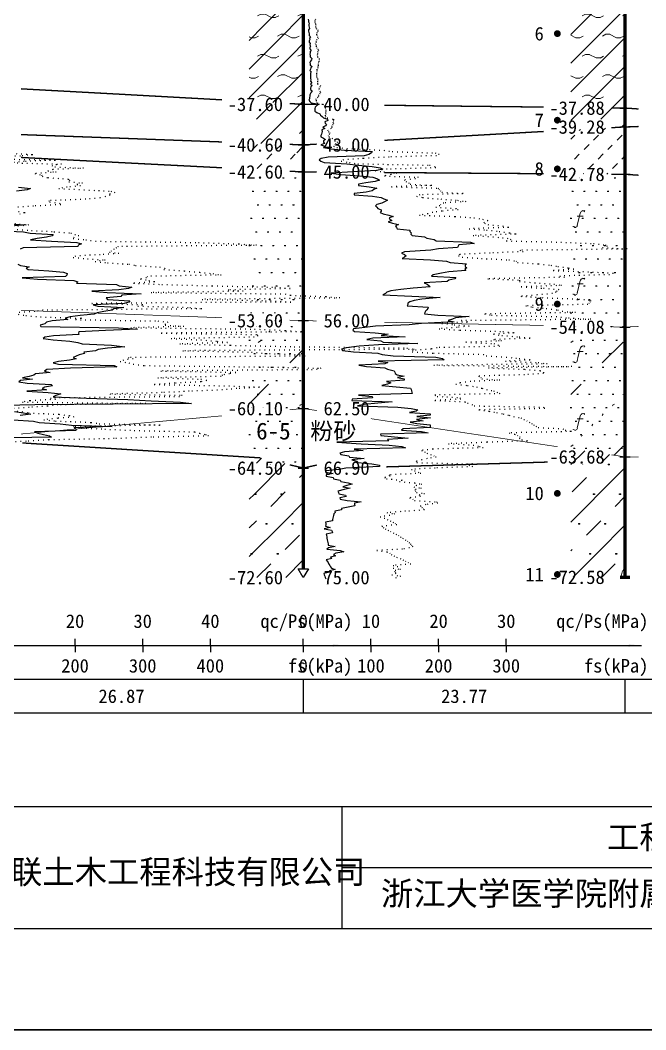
# Model space of a CAD drawing. Extents: x -37 to 3540, y -1485 to 297.
# Drawn here: x 1757.1 to 1849.5, y -891 to -741.7 of the extents above; entities that cross this region are included whole.
import ezdxf
from ezdxf.enums import TextEntityAlignment as Align

# ---------------------------------------------------------------- set-up
doc = ezdxf.new("R2010")
doc.units = 0
doc.linetypes.add('DOT', pattern=[6.35, 0, -6.35])
doc.layers.get('0').update_dxf_attribs({"linetype": 'CONTINUOUS'})
for name, color, linetype in [('CURVE', 200, 'CONTINUOUS'), ('FRAME', 7, 'CONTINUOUS'), ('HOLE', 41, 'CONTINUOUS'), ('RULER', 7, 'CONTINUOUS'), ('SAMPLE', 1, 'CONTINUOUS'), ('STRATUM', 241, 'CONTINUOUS')]:
    doc.layers.add(name, color=color, linetype=linetype)
doc.layers.add('HATCH', color=7, linetype='CONTINUOUS', lineweight=13)
doc.styles.add('ST', font='')
doc.styles.get('ST').set_extended_font_data('SimSun')
pattern_1 = [(45, (1559.7002, -891), (-2.12132, 2.12132), [10, 0]), (26.565, (1560.7743, -891.2536), (5.999823, 5.999812), [0.567, -12.849]), (0, (1560.2073, -891.2536), (0, 6), [0.567, -5.433]), (26.565, (1558.119, -891), (5.999823, 5.999812), [0.567, -12.849]), (0, (1558.626, -890.7464), (0, 6), [0.567, -5.433]), (153.435, (1560.2073, -891.2536), (-5.999818, -5e-06), [1.134, -12.2826]), (26.565, (1563.7743, -888.2536), (5.999823, 5.999812), [0.567, -12.849]), (0, (1563.2073, -888.2536), (0, 6), [0.567, -5.433]), (26.565, (1561.119, -888), (5.999823, 5.999812), [0.567, -12.849]), (0, (1561.626, -887.7464), (0, 6), [0.567, -5.433]), (153.435, (1563.2073, -888.2536), (-5.999818, -5e-06), [1.134, -12.2826])]
pattern_2 = [(45, (1559.7, -891), (-4.24264, 4.24264), [10, 0]), (45, (1560.761, -894.182), (-2.12132, 6.36396), [3, -3])]
pattern_3 = [(45, (1559.7, -891), (-6e-07, 6.99998), [0.9473, -8.9522]), (45, (1561.1, -889.6), (-6e-07, 6.99998), [0.9869, -8.9126]), (45, (1562.5, -888.2), (-6e-07, 6.99998), [1.06018, -8.83931]), (45, (1563.9, -886.8), (-6e-07, 6.99998), [0.94918, -8.95032]), (45, (1565.3, -885.4), (-6e-07, 6.99998), [1.0365, -8.863]), (45, (1563.2, -891), (-6e-07, 6.99998), [1.01335, -8.88615]), (45, (1564.6, -889.6), (-6e-07, 6.99998), [1.07896, -12.12037]), (45, (1566, -888.2), (-6e-07, 6.99998), [0.99882, -8.90067]), (45, (1560.4, -886.8), (-4e-07, 6.99998), [1.05533, -8.84416]), (45, (1561.8, -885.4), (-4e-07, 6.99998), [1.0365, -8.863])]
pattern_4 = [(82.875, (1558.8656, -892.206), (0.0003693, 10.0001764), [0.0893, -80.5337]), (143.13, (1558.9666, -892.2818), (-29.999964, 20.000054), [0.12627, -49.87373]), (172.875, (1559.1438, -892.304), (-70.0002457, 9.9996603), [0.17857, -80.44443]), (206.565, (1559.3223, -892.2147), (-9.999705, -9.99969), [0.19954, -22.16046]), (243.435, (1559.4115, -892.0363), (9e-06, -9.999696), [0.19954, -22.16146]), (255.964, (1559.5008, -891.679), (-0.0002, -9.999501), [0.36813, -40.86287]), (255.964, (1559.8108, -890.439), (-0.0002, -9.999501), [1.27838, -39.95262]), (255.964, (1559.8793, -890.165), (-0.0002, -9.999501), [0.28235, -40.94865]), (216.87, (1560.0695, -889.9108), (-9.999982, -10.000018), [0.12627, -49.87373]), (243.435, (1559.9685, -889.9865), (9e-06, -9.999696), [0.19954, -22.16146]), (206.565, (1560.248, -889.8215), (-9.999705, -9.99969), [0.19954, -22.16046]), (172.875, (1560.4252, -889.8437), (-70.0002457, 9.9996603), [0.17857, -80.44443]), (143.13, (1560.5262, -889.9194), (-29.999964, 20.000054), [0.12627, -49.87373]), (82.875, (1560.5152, -890.008), (0.0003693, 10.0001764), [0.0893, -80.5337]), (0, (1559.37, -890.66), (0, 10), [0.89286, -9.10714]), (0, (1559.7252, -891), (1, 2), [0, -1.75]), (0, (1559.7002, -890.975), (1, 2), [0, -1.75]), (0, (1559.7002, -891), (1, 2), [0, -1.75]), (0, (1559.6752, -891), (1, 2), [0, -1.75]), (0, (1559.7002, -891.025), (1, 2), [0, -1.75])]
pattern_5 = [(45, (1559.7, -891), (-2e-06, 15.39996), [4.3383, -17.4406]), (45, (1565.889, -884.777), (-2e-06, 15.39996), [4.3861, -17.3928]), (45, (1570.849, -879.819), (-2e-06, 15.39996), [3.98994, -17.78894]), (26.565, (1559.7, -883.3), (15.4, 15.4), [0.2123, -34.22315]), (36.8699, (1561.2402, -881.76), (15.4, 15.4), [0.43504, -76.56496]), (315, (1567.4, -875.653), (15.39996, 3e-06), [0.0727, -21.7062]), (26.565, (1567.4, -891), (15.4, 15.4), [0.31845, -34.117]), (26.565, (1568.94, -889.46), (15.4, 15.4), [0.2316, -34.2038]), (90, (1569.71, -888.69), (-15.4, -1e-06), [0.0633, -15.3367]), (26.565, (1570.48, -887.92), (15.4, 15.4), [0.2002, -68.6707]), (36.8699, (1572.0202, -886.38), (15.4, 15.4), [0.2435, -76.7565]), (45, (1573.56, -884.84), (-5e-07, 15.39996), [0.24005, -21.53884]), (315, (1574.911, -883.195), (15.39996, 3e-06), [0.0727, -21.7062]), (36.8699, (1562.7802, -880.22), (15.4, 15.4), [0.2249, -76.7751]), (53.1301, (1564.3202, -878.68), (30.8, 46.2), [0.29564, -76.70436]), (53.1301, (1565.8602, -877.14), (30.8, 46.2), [0.27774, -76.72226])]
pattern_6 = [(82.875, (1557.864, -893.6533), (0.000812, 22.000388), [0.1964, -177.1742]), (143.13, (1558.0863, -893.82), (-65.99992, 44.00012), [0.2778, -109.7222]), (172.875, (1558.476, -893.8687), (-154.00054, 21.999253), [0.3929, -176.9777]), (206.565, (1558.869, -893.672), (-21.99935, -21.9993), [0.439, -48.753]), (243.435, (1559.065, -893.28), (2e-05, -21.99933), [0.439, -48.7552]), (255.964, (1559.2615, -892.494), (-0.00044, -21.9989), [0.8099, -89.8983]), (255.964, (1559.9436, -889.7656), (-0.00044, -21.9989), [2.8124, -87.8958]), (255.964, (1560.094, -889.163), (-0.00044, -21.9989), [0.6212, -90.087]), (216.87, (1560.5128, -888.6037), (-21.99996, -22.00004), [0.2778, -109.7222]), (243.435, (1560.291, -888.77), (2e-05, -21.99933), [0.439, -48.7552]), (206.565, (1560.905, -888.407), (-21.99935, -21.9993), [0.439, -48.753]), (172.875, (1561.2952, -888.456), (-154.00054, 21.999253), [0.3929, -176.9777]), (143.13, (1561.5175, -888.6228), (-65.99992, 44.00012), [0.2778, -109.7222]), (82.875, (1561.493, -888.8177), (0.000812, 22.000388), [0.1964, -177.1742]), (0, (1558.975, -890.252), (0, 22), [1.9643, -20.0357]), (0, (1559.755, -891), (2.2, 4.4), [0, -3.85]), (0, (1559.7, -890.945), (2.2, 4.4), [0, -3.85]), (0, (1559.7, -891), (2.2, 4.4), [0, -3.85]), (0, (1559.645, -891), (2.2, 4.4), [0, -3.85]), (0, (1559.7, -891.055), (2.2, 4.4), [0, -3.85])]

# ---------------------------------------------------------------- blocks, each defined once
blk = doc.blocks.new('图签_A3长')
for p, q in [((0, 18), (-380, 18)), ((-320, 0), (-320, 18)), ((-320, 9), (0, 9)), ((-380, 0), (0, 0))]:
    blk.add_line(p, q)
at = {"style": 'ST'}
blk.add_text('工程名称', height=3.5, dxfattribs=at).set_placement((-271.3, 13.5), align=Align.MIDDLE_CENTER)
for tag, p in [('01＿单位名称', (-349.98, 8.36)), ('02＿工程名称', (-271.3, 5.16)), ('04＿工程编号', (-176.51, 4.65)), ('05＿日期', (-35.59, 4.65)), ('06＿图号', (-11.16, 4.91))]:
    blk.add_attdef(tag, text='', height=3.5, dxfattribs=at).set_placement(p, align=Align.MIDDLE_CENTER)
at = {"style": 'ST', "width": 0.85}
blk.add_attdef('03＿图件名称', text='', height=3, dxfattribs=at).set_placement((-205.49, 5.05), align=Align.MIDDLE_CENTER)
blk = doc.blocks.new('Arrow')
for points in [[(-3.984779, 0.348623), (0, 0), (-3.189535, 0)], [(-3.189535, 0), (0, 0), (-3.984779, -0.348623)]]:
    blk.add_solid(points)
blk = doc.blocks.new('SampleSoilUndisturbed')
at = {"const_width": 0.5}
blk.add_lwpolyline([(-0.25, 0, 1), (0.25, 0, 1)], format="xyb", close=True, dxfattribs=at)

msp = doc.modelspace()

# ---------------------------------------------------------------- hatches: boundary and pattern name
at = {"layer": 'HATCH'}
h = msp.add_hatch(dxfattribs=at)
h.set_pattern_fill('YNNT', color=251, style=0)
h.set_pattern_definition(pattern_1)
h.paths.add_polyline_path([(1798.91, -732.5), (1790.91, -733.49), (1790.91, -753.66), (1798.91, -754.1)])
h.paths.add_polyline_path([(1786.84, -755.59), (1796.4, -755.59), (1796.4, -752.66), (1786.84, -752.66)], flags=9)
h.paths.add_polyline_path([(1786.84, -733.99), (1796.4, -733.99), (1796.4, -731.06), (1786.84, -731.06)], flags=9)
h = msp.add_hatch(dxfattribs=at)
h.set_pattern_fill('YNNT', color=251, style=0)
h.set_pattern_definition(pattern_1)
h.paths.add_polyline_path([(1846.46, -735.25), (1838.46, -734.79), (1838.46, -754.56), (1846.46, -754.65)])
h.paths.add_polyline_path([(1834.39, -756.14), (1843.95, -756.14), (1843.95, -753.21), (1834.39, -753.21)], flags=9)
h.paths.add_polyline_path([(1834.39, -736.74), (1843.95, -736.74), (1843.95, -733.81), (1834.39, -733.81)], flags=9)
h = msp.add_hatch(dxfattribs=at)
h.set_pattern_fill('FZNT', color=32, style=0)
h.set_pattern_definition(pattern_2)
h.paths.add_polyline_path([(1798.91, -754.1), (1790.91, -753.66), (1790.91, -759.81), (1798.91, -760.1)])
h.paths.add_polyline_path([(1786.84, -761.59), (1796.4, -761.59), (1796.4, -758.66), (1786.84, -758.66)], flags=9)
h.paths.add_polyline_path([(1786.84, -755.59), (1796.4, -755.59), (1796.4, -752.66), (1786.84, -752.66)], flags=9)
h = msp.add_hatch(dxfattribs=at)
h.set_pattern_fill('FZNT', color=32, style=0)
h.set_pattern_definition(pattern_2)
h.paths.add_polyline_path([(1846.46, -754.65), (1838.46, -754.56), (1838.46, -757.9), (1846.46, -757.45)])
h.paths.add_polyline_path([(1834.39, -758.94), (1843.95, -758.94), (1843.95, -756.01), (1834.39, -756.01)], flags=9)
h.paths.add_polyline_path([(1834.39, -756.14), (1843.95, -756.14), (1843.95, -753.21), (1834.39, -753.21)], flags=9)
h = msp.add_hatch(dxfattribs=at)
h.set_pattern_fill('NZFT', color=52, style=0)
h.set_pattern_definition(pattern_3)
h.paths.add_polyline_path([(1846.46, -757.45), (1838.46, -757.9), (1838.46, -764.39), (1846.46, -764.45)])
h.paths.add_polyline_path([(1834.39, -765.94), (1843.95, -765.94), (1843.95, -763.01), (1834.39, -763.01)], flags=9)
h.paths.add_polyline_path([(1834.39, -758.94), (1843.95, -758.94), (1843.95, -756.01), (1834.39, -756.01)], flags=9)
h = msp.add_hatch(dxfattribs=at)
h.set_pattern_fill('NZFT', color=52, style=0)
h.set_pattern_definition(pattern_3)
h.paths.add_polyline_path([(1798.91, -760.1), (1790.91, -759.81), (1790.91, -763.69), (1798.91, -764.1)])
h.paths.add_polyline_path([(1786.84, -765.59), (1796.4, -765.59), (1796.4, -762.66), (1786.84, -762.66)], flags=9)
h.paths.add_polyline_path([(1786.84, -761.59), (1796.4, -761.59), (1796.4, -758.66), (1786.84, -758.66)], flags=9)
h = msp.add_hatch(dxfattribs=at)
h.set_pattern_fill('FS', color=142, style=0)
h.set_pattern_definition(pattern_4)
h.paths.add_polyline_path([(1798.91, -764.1), (1790.91, -763.69), (1790.91, -785.81), (1798.91, -786.1)])
h.paths.add_polyline_path([(1786.84, -787.59), (1796.4, -787.59), (1796.4, -784.66), (1786.84, -784.66)], flags=9)
h.paths.add_polyline_path([(1786.84, -765.59), (1796.4, -765.59), (1796.4, -762.66), (1786.84, -762.66)], flags=9)
h = msp.add_hatch(dxfattribs=at)
h.set_pattern_fill('FS', color=142, style=0)
h.set_pattern_definition(pattern_4)
h.paths.add_polyline_path([(1846.46, -764.45), (1838.46, -764.39), (1838.46, -786.89), (1846.46, -787.05)])
h.paths.add_polyline_path([(1834.39, -788.54), (1843.95, -788.54), (1843.95, -785.61), (1834.39, -785.61)], flags=9)
h.paths.add_polyline_path([(1834.39, -765.94), (1843.95, -765.94), (1843.95, -763.01), (1834.39, -763.01)], flags=9)
h = msp.add_hatch(dxfattribs=at)
h.set_pattern_fill('FS', color=142, style=0)
h.set_pattern_definition(pattern_4)
h.paths.add_polyline_path([(1798.91, -786.1), (1790.91, -785.81), (1790.91, -799.82), (1798.91, -799.1)])
h.paths.add_polyline_path([(1786.84, -800.59), (1796.4, -800.59), (1796.4, -797.66), (1786.84, -797.66)], flags=9)
h.paths.add_polyline_path([(1786.84, -787.59), (1796.4, -787.59), (1796.4, -784.66), (1786.84, -784.66)], flags=9)
h = msp.add_hatch(dxfattribs=at)
h.set_pattern_fill('SZFT', color=142, scale=2.2, style=0)
h.set_pattern_definition(pattern_5)
h.paths.add_polyline_path([(1798.91, -786.1), (1790.91, -785.81), (1790.91, -799.82), (1798.91, -799.1)])
h.paths.add_polyline_path([(1786.84, -800.59), (1796.4, -800.59), (1796.4, -797.66), (1786.84, -797.66)], flags=9)
h.paths.add_polyline_path([(1786.84, -787.59), (1796.4, -787.59), (1796.4, -784.66), (1786.84, -784.66)], flags=9)
h = msp.add_hatch(dxfattribs=at)
h.set_pattern_fill('FS', color=142, style=0)
h.set_pattern_definition(pattern_4)
h.paths.add_polyline_path([(1846.46, -787.05), (1838.46, -786.89), (1838.46, -805.05), (1846.46, -806.25)])
h.paths.add_polyline_path([(1834.39, -807.74), (1843.95, -807.74), (1843.95, -804.81), (1834.39, -804.81)], flags=9)
h.paths.add_polyline_path([(1834.39, -788.54), (1843.95, -788.54), (1843.95, -785.61), (1834.39, -785.61)], flags=9)
h = msp.add_hatch(dxfattribs=at)
h.set_pattern_fill('SZFT', color=142, scale=2.2, style=0)
h.set_pattern_definition(pattern_5)
h.paths.add_polyline_path([(1846.46, -787.05), (1838.46, -786.89), (1838.46, -805.05), (1846.46, -806.25)])
h.paths.add_polyline_path([(1834.39, -807.74), (1843.95, -807.74), (1843.95, -804.81), (1834.39, -804.81)], flags=9)
h.paths.add_polyline_path([(1834.39, -788.54), (1843.95, -788.54), (1843.95, -785.61), (1834.39, -785.61)], flags=9)
h = msp.add_hatch(dxfattribs=at)
h.set_pattern_fill('FS', color=142, style=0)
h.set_pattern_definition(pattern_4)
h.paths.add_polyline_path([(1798.91, -799.1), (1790.91, -799.82), (1790.91, -806), (1798.91, -807.9)])
h.paths.add_polyline_path([(1786.84, -809.39), (1796.4, -809.39), (1796.4, -806.46), (1786.84, -806.46)], flags=9)
h.paths.add_polyline_path([(1786.84, -800.59), (1796.4, -800.59), (1796.4, -797.66), (1786.84, -797.66)], flags=9)
h = msp.add_hatch(dxfattribs=at)
h.set_pattern_fill('FZNT', color=32, style=0)
h.set_pattern_definition(pattern_2)
h.paths.add_polyline_path([(1846.46, -806.25), (1838.46, -805.05), (1838.46, -824.05), (1846.46, -824.05)])
h.paths.add_polyline_path([(1834.39, -825.54), (1843.95, -825.54), (1843.95, -822.61), (1834.39, -822.61)], flags=9)
h.paths.add_polyline_path([(1834.39, -807.74), (1843.95, -807.74), (1843.95, -804.81), (1834.39, -804.81)], flags=9)
h = msp.add_hatch(dxfattribs=at)
h.set_pattern_fill('FS', color=32, scale=2.2, style=0)
h.set_pattern_definition(pattern_6)
h.paths.add_polyline_path([(1846.46, -806.25), (1838.46, -805.05), (1838.46, -824.05), (1846.46, -824.05)])
h.paths.add_polyline_path([(1834.39, -825.54), (1843.95, -825.54), (1843.95, -822.61), (1834.39, -822.61)], flags=9)
h.paths.add_polyline_path([(1834.39, -807.74), (1843.95, -807.74), (1843.95, -804.81), (1834.39, -804.81)], flags=9)
h = msp.add_hatch(dxfattribs=at)
h.set_pattern_fill('FZNT', color=32, style=0)
h.set_pattern_definition(pattern_2)
h.paths.add_polyline_path([(1798.91, -807.9), (1790.91, -806), (1790.91, -824.1), (1798.91, -824.1), (1798.16, -822.8), (1798.91, -822.8)])
h.paths.add_polyline_path([(1786.84, -825.59), (1796.4, -825.59), (1796.4, -822.66), (1786.84, -822.66)], flags=9)
h.paths.add_polyline_path([(1786.84, -809.39), (1796.4, -809.39), (1796.4, -806.46), (1786.84, -806.46)], flags=9)
h = msp.add_hatch(dxfattribs=at)
h.set_pattern_fill('FS', color=32, scale=2.2, style=0)
h.set_pattern_definition(pattern_6)
h.paths.add_polyline_path([(1798.91, -807.9), (1790.91, -806), (1790.91, -824.1), (1798.91, -824.1), (1798.16, -822.8), (1798.91, -822.8)])
h.paths.add_polyline_path([(1786.84, -825.59), (1796.4, -825.59), (1796.4, -822.66), (1786.84, -822.66)], flags=9)
h.paths.add_polyline_path([(1786.84, -809.39), (1796.4, -809.39), (1796.4, -806.46), (1786.84, -806.46)], flags=9)

# ---------------------------------------------------------------- linework, layer by layer
at = {"layer": 'CURVE', "color": 30, "linetype": 'Continuous'}
for points in [[(1799.64, -741.5), (1799.68, -741.7), (1799.7, -741.9), (1799.76, -742.1), (1799.72, -742.3), (1799.74, -742.5), (1799.8, -742.7), (1799.85, -742.9), (1799.68, -743.1), (1799.68, -743.3), (1799.74, -743.5), (1799.77, -743.7), (1799.8, -743.9), (1799.96, -744.1), (1799.81, -744.3), (1799.87, -744.5), (1799.78, -744.7), (1799.77, -744.9), (1799.91, -745.1), (1799.89, -745.3), (1799.98, -745.5), (1799.87, -745.7), (1799.88, -745.9), (1800.08, -746.1), (1799.94, -746.3), (1799.91, -746.5), (1799.89, -746.7), (1799.91, -746.9), (1799.93, -747.1), (1800.18, -747.3), (1800.1, -747.5), (1799.99, -747.7), (1799.87, -747.9), (1799.92, -748.1), (1799.92, -748.3), (1800.2, -748.5), (1800.03, -748.7), (1799.97, -748.9), (1799.89, -749.1), (1800.05, -749.3), (1799.95, -749.5), (1799.99, -749.7), (1799.96, -749.9), (1799.98, -750.1), (1799.99, -750.3), (1800.04, -750.5), (1799.95, -750.7), (1800.17, -750.9), (1799.96, -751.1), (1800.21, -751.3), (1800.01, -751.5), (1799.97, -751.7), (1799.96, -751.9), (1800.22, -752.1), (1800.09, -752.3), (1799.97, -752.5), (1799.89, -752.7), (1799.9, -752.9), (1799.84, -753.1), (1799.82, -753.3), (1799.75, -753.5), (1799.89, -753.7), (1800.06, -753.9), (1801.26, -754.1), (1800.9, -754.3), (1800.67, -754.5), (1800.6, -754.7), (1800.61, -754.9), (1800.6, -755.1), (1800.9, -755.3), (1801.34, -755.5), (1801.44, -755.7), (1801.72, -755.9), (1801.89, -756.1), (1802.48, -756.3), (1802.54, -756.5), (1802.08, -756.7), (1802.14, -756.9), (1802.34, -757.1), (1802.2, -757.3), (1801.78, -757.5), (1802.11, -757.7), (1801.63, -757.9), (1801.7, -758.1), (1801.63, -758.3), (1801.62, -758.5), (1801.52, -758.7), (1801.48, -758.9), (1801.89, -759.1), (1802.18, -759.3), (1801.88, -759.5), (1801.92, -759.7), (1802.02, -759.9), (1801.48, -760.1), (1802.08, -760.3), (1801.88, -760.5), (1803.05, -760.7), (1804.99, -760.9), (1809.07, -761.1), (1809.01, -761.3), (1808.58, -761.5), (1807.91, -761.7), (1802.6, -761.9), (1801.57, -762.1), (1801.27, -762.3), (1801.5, -762.5), (1801.98, -762.7), (1805.35, -762.9), (1807.08, -763.1), (1809.07, -763.3), (1810.25, -763.5), (1810.65, -763.7), (1809.71, -763.9), (1806.25, -764.1), (1803.01, -764.3), (1804.48, -764.5), (1807.23, -764.7), (1809.21, -764.9), (1809.86, -765.1), (1810.19, -765.3), (1809.54, -765.5), (1808.16, -765.7), (1807.09, -765.9), (1807.08, -766.1), (1808.63, -766.3), (1809.79, -766.5), (1809.36, -766.7), (1809.11, -766.9), (1808.19, -767.1), (1806.45, -767.3), (1806.45, -767.5), (1809.15, -767.7), (1810.43, -767.9), (1810.79, -768.1), (1811.34, -768.3), (1811.02, -768.5), (1810.5, -768.7), (1809.79, -768.9), (1809.57, -769.1), (1809.79, -769.3), (1809.95, -769.5), (1810.41, -769.7), (1810.41, -769.9), (1810.26, -770.1), (1810.74, -770.3), (1811.56, -770.5), (1812.21, -770.7), (1811.61, -770.9), (1811.72, -771.1), (1812.01, -771.3), (1811.43, -771.5), (1812.11, -771.7), (1813, -771.9), (1812.54, -772.1), (1812.69, -772.3), (1812.77, -772.5), (1814.66, -772.7), (1814.64, -772.9), (1814.86, -773.1), (1814.8, -773.3), (1814.98, -773.5), (1816.83, -773.7), (1817.18, -773.9), (1818.26, -774.1), (1818.55, -774.3), (1823.61, -774.5), (1824.19, -774.7), (1821.89, -774.9), (1821.78, -775.1), (1821.69, -775.3), (1818.87, -775.5), (1817.75, -775.7), (1813.85, -775.9), (1813.41, -776.1), (1813.86, -776.3), (1814.13, -776.5), (1813.88, -776.7), (1813.52, -776.9), (1817.72, -777.1), (1820.07, -777.3), (1820.6, -777.5), (1823.05, -777.7), (1822.86, -777.9), (1822.82, -778.1), (1823.1, -778.3), (1822.79, -778.5), (1822.93, -778.7), (1820.41, -778.9), (1819.32, -779.1), (1818.09, -779.3), (1817.87, -779.5), (1821.44, -779.7), (1821.33, -779.9), (1820.43, -780.1), (1820.19, -780.3), (1816.76, -780.5), (1817.21, -780.7), (1817.49, -780.9), (1817.65, -781.1), (1815.14, -781.3), (1813.35, -781.5), (1811.84, -781.7), (1811.26, -781.9), (1811.05, -782.1), (1810.66, -782.3), (1814.96, -782.5), (1819.16, -782.7), (1816.43, -782.9), (1815.31, -783.1), (1814.66, -783.3), (1814.38, -783.5), (1814.38, -783.7), (1814.24, -783.9), (1817.35, -784.1), (1817.3, -784.3), (1817.18, -784.5), (1816.97, -784.7), (1816.88, -784.9), (1816.83, -785.1), (1818.78, -785.3), (1823.43, -785.5), (1821.4, -785.7), (1820.95, -785.9), (1820.31, -786.1), (1821.21, -786.3), (1816.36, -786.5), (1814.57, -786.7), (1809.56, -786.9), (1808, -787.1), (1806.35, -787.3), (1806.25, -787.5), (1806.49, -787.7), (1809.55, -787.9), (1811.46, -788.1), (1810.44, -788.3), (1813.97, -788.5), (1809.19, -788.7), (1808.29, -788.9), (1810.38, -789.1), (1810.7, -789.3), (1815.85, -789.5), (1810.02, -789.7), (1807.18, -789.9), (1805.26, -790.1), (1804.57, -790.3), (1804.71, -790.5), (1806.33, -790.7), (1809.95, -790.9), (1810.56, -791.1), (1812.2, -791.3), (1818.5, -791.5), (1819.51, -791.7), (1819.75, -791.9), (1809.98, -792.1), (1811.42, -792.3), (1810.95, -792.5), (1807.14, -792.7), (1808.23, -792.9), (1810.95, -793.1), (1811.38, -793.3), (1812.35, -793.5), (1812.42, -793.7), (1812.51, -793.9), (1812.8, -794.1), (1813.8, -794.3), (1812.81, -794.5), (1813.81, -794.7), (1813.81, -794.9), (1811.19, -795.1), (1811.86, -795.3), (1811.34, -795.5), (1810.54, -795.7), (1812.64, -795.9), (1814.77, -796.1), (1814.83, -796.3), (1814.88, -796.5), (1814.94, -796.7), (1814.98, -796.9), (1807.07, -797.1), (1809.11, -797.3), (1809.13, -797.5), (1806.11, -797.7), (1806.08, -797.9), (1812.03, -798.1), (1809.95, -798.3), (1807.91, -798.5), (1806.92, -798.7), (1812.87, -798.9), (1814.86, -799.1), (1815.85, -799.3), (1815.58, -799.5), (1814.61, -799.7), (1817.65, -799.9), (1817.68, -800.1), (1815.68, -800.3), (1817.69, -800.5), (1815.65, -800.7), (1816.65, -800.9), (1814.69, -801.1), (1815.68, -801.3), (1817.68, -801.5), (1817.68, -801.7), (1817.66, -801.9), (1813.65, -802.1), (1813.43, -802.3), (1816.38, -802.5), (1817.36, -802.7), (1810.34, -802.9), (1810.37, -803.1), (1812.38, -803.3), (1814.4, -803.5), (1811.38, -803.7), (1811.54, -803.9), (1803.86, -804.1), (1807.48, -804.3), (1811.59, -804.5), (1813.48, -804.7), (1814, -804.9), (1806.43, -805.1), (1807.77, -805.3), (1805, -805.5), (1804.3, -805.7), (1804.48, -805.9), (1805.63, -806.1), (1805.76, -806.3), (1807.89, -806.5), (1806.07, -806.7), (1806.89, -806.9), (1806.99, -807.1), (1809.04, -807.3), (1810.15, -807.5), (1810.18, -807.7), (1805.2, -807.9), (1804.21, -808.1), (1802.23, -808.3), (1802.26, -808.5), (1803.32, -808.7), (1802.3, -808.9), (1802.31, -809.1), (1803.33, -809.3), (1803.37, -809.5), (1804.38, -809.7), (1804.47, -809.9), (1805.55, -810.1), (1806.12, -810.3), (1805.36, -810.5), (1804.73, -810.7), (1805.84, -810.9), (1804.93, -811.1), (1804.03, -811.3), (1804.1, -811.5), (1804.14, -811.7), (1805.17, -811.9), (1805.24, -812.1), (1804.3, -812.3), (1804.34, -812.5), (1805.38, -812.7), (1807.45, -812.9), (1806.46, -813.1), (1806.49, -813.3), (1806.52, -813.5), (1805.52, -813.7), (1804.55, -813.9), (1804.56, -814.1), (1803.59, -814.3), (1803.6, -814.5), (1803.42, -814.7), (1803.39, -814.9), (1803.33, -815.1), (1803.29, -815.3), (1803.23, -815.5), (1803.22, -815.7), (1802.21, -815.9), (1802.23, -816.1), (1802.22, -816.3), (1802.2, -816.5), (1802.86, -816.7), (1801.97, -816.9), (1803.06, -817.1), (1803.16, -817.3), (1803.24, -817.5), (1802.28, -817.7), (1802.33, -817.9), (1802.37, -818.1), (1802.41, -818.3), (1802.44, -818.5), (1802.51, -818.7), (1802.56, -818.9), (1802.57, -819.1), (1802.58, -819.3), (1803.62, -819.5), (1802.65, -819.7), (1802.39, -819.9), (1804.36, -820.1), (1804.91, -820.3), (1803.71, -820.5), (1803.38, -820.7), (1803.67, -820.9), (1802.92, -821.1), (1803.11, -821.3), (1802.31, -821.5), (1802.46, -821.7), (1802.58, -821.9), (1802.7, -822.1), (1802.85, -822.3), (1802.92, -822.5), (1803.07, -822.7), (1803.64, -822.9), (1802.76, -823.1), (1802.85, -823.3), (1801.93, -823.5), (1802.01, -823.7), (1802.1, -823.9), (1802.15, -824.1), (1802.22, -824.3)], [(1756.81, -766.35), (1758.57, -766.55), (1758.11, -766.75), (1756.51, -766.95)], [(1754.52, -771.75), (1757.95, -771.95), (1755.66, -772.15)], [(1753.3, -772.75), (1757.53, -772.95), (1758.52, -773.15), (1761.92, -773.35), (1761.79, -773.55), (1760.93, -773.75), (1759.55, -773.95), (1758.59, -774.15), (1761.7, -774.35), (1765.46, -774.55), (1766.13, -774.75), (1765.63, -774.95), (1765.58, -775.15), (1757.52, -775.35), (1757.06, -775.55)], [(1756.69, -777.75), (1757.13, -777.95), (1758.4, -778.15), (1757.94, -778.35), (1758.23, -778.55), (1761.31, -778.75), (1763.48, -778.95), (1763.99, -779.15), (1763.97, -779.35), (1763.78, -779.55), (1757.35, -779.75), (1759.6, -779.95), (1764.98, -780.15), (1765.58, -780.35), (1765.4, -780.55), (1771.31, -780.75), (1771.68, -780.95), (1773.55, -781.15), (1773.06, -781.35), (1771.66, -781.55), (1767.65, -781.75), (1769.9, -781.95), (1774.95, -782.15), (1772.09, -782.35), (1771.94, -782.55), (1769.77, -782.75), (1769.99, -782.95), (1773.28, -783.15), (1773.11, -783.35), (1772.41, -783.55), (1767.85, -783.75), (1768.52, -783.95), (1772.39, -784.15), (1770.91, -784.35), (1770.68, -784.55), (1769.42, -784.75), (1768.42, -784.95), (1768.01, -785.15), (1765.95, -785.35), (1764.45, -785.55), (1763.71, -785.75), (1764.1, -785.95), (1761.78, -786.15), (1760.94, -786.35), (1760.69, -786.55), (1760.03, -786.75), (1760.12, -786.95), (1771.6, -787.15), (1774.41, -787.35), (1769.68, -787.55), (1765.74, -787.75), (1765.7, -787.95), (1765.71, -788.15), (1762.01, -788.35), (1760.7, -788.55), (1760.45, -788.75), (1761.95, -788.95), (1764.38, -789.15), (1765.59, -789.35), (1766.23, -789.55), (1770.57, -789.75), (1772.52, -789.95), (1769.96, -790.15), (1768.57, -790.35), (1768.19, -790.55), (1766.47, -790.75), (1766.58, -790.95), (1765.8, -791.15), (1765.33, -791.35), (1764.89, -791.55), (1765.34, -791.75), (1764.33, -791.95), (1762.73, -792.15), (1761.96, -792.35), (1762.72, -792.55), (1770.96, -792.75), (1771.33, -792.95), (1764.48, -793.15), (1760.99, -793.35), (1760.68, -793.55), (1761.5, -793.75), (1759.31, -793.95), (1759.08, -794.15), (1758.39, -794.35), (1757.4, -794.55), (1758.9, -794.75), (1757.13, -794.95), (1756.86, -795.15), (1758.07, -795.35), (1761.62, -795.55), (1761.82, -795.75), (1760.65, -795.95), (1760.29, -796.15), (1760.93, -796.35), (1758.06, -796.55), (1761.21, -796.75), (1763.05, -796.95), (1762.32, -797.15), (1761.95, -797.35), (1766.84, -797.55), (1772.96, -797.75), (1776.42, -797.95), (1780.77, -798.15), (1782.39, -798.35), (1759.22, -798.55), (1750.31, -798.75)], [(1756.24, -799.55), (1757.54, -799.75), (1758.66, -799.95), (1757.05, -800.15)], [(1756.01, -800.75), (1759.05, -800.95), (1759.87, -801.15), (1762.98, -801.35), (1764.64, -801.55), (1770.68, -801.75), (1765.03, -801.95), (1765.36, -802.15), (1765.28, -802.35), (1759.2, -802.55), (1759.68, -802.75), (1760.49, -802.95), (1761.41, -803.15), (1761.67, -803.35), (1750.08, -803.55)]]:
    msp.add_lwpolyline(points, dxfattribs=at)
at = {"layer": 'CURVE', "color": 100, "linetype": 'DOT', "ltscale": 0.1}
for points in [[(1800.71, -741.5), (1800.6, -741.7), (1800.61, -741.9), (1800.66, -742.1), (1800.74, -742.3), (1800.73, -742.5), (1800.69, -742.7), (1800.82, -742.9), (1801.04, -743.1), (1801.07, -743.3), (1800.96, -743.5), (1800.88, -743.7), (1800.89, -743.9), (1800.97, -744.1), (1801.18, -744.3), (1800.92, -744.5), (1800.83, -744.7), (1800.81, -744.9), (1800.68, -745.1), (1800.8, -745.3), (1800.81, -745.5), (1800.85, -745.7), (1801.04, -745.9), (1801.16, -746.1), (1801.06, -746.3), (1801, -746.5), (1800.99, -746.7), (1800.95, -746.9), (1801.03, -747.1), (1801.28, -747.3), (1801.27, -747.5), (1801.2, -747.7), (1801.2, -747.9), (1801.1, -748.1), (1801.11, -748.3), (1801.08, -748.5), (1801.06, -748.7), (1800.91, -748.9), (1800.96, -749.1), (1800.89, -749.3), (1800.84, -749.5), (1800.84, -749.7), (1800.85, -749.9), (1800.87, -750.1), (1801.01, -750.3), (1801.04, -750.5), (1801, -750.7), (1801, -750.9), (1801.03, -751.1), (1801.5, -751.3), (1801.38, -751.5), (1801.25, -751.7), (1801.2, -751.9), (1801.36, -752.1), (1801.46, -752.3), (1801.35, -752.5), (1801.18, -752.7), (1801.14, -752.9), (1801.06, -753.1), (1800.74, -753.3), (1800.81, -753.5), (1800.79, -753.7), (1800.95, -753.9), (1801.81, -754.1), (1802.05, -754.3), (1802.12, -754.5), (1802.16, -754.7), (1802.25, -754.9), (1802.25, -755.1), (1802.17, -755.3), (1802.26, -755.5), (1802.16, -755.7), (1802.16, -755.9), (1802.46, -756.1), (1803.36, -756.3), (1803.4, -756.5), (1803.27, -756.7), (1803.36, -756.9), (1803.29, -757.1), (1803.11, -757.3), (1803.11, -757.5), (1803.04, -757.7), (1802.49, -757.9), (1802.6, -758.1), (1802.83, -758.3), (1802.77, -758.5), (1802.58, -758.7), (1802.68, -758.9), (1803.13, -759.1), (1803.52, -759.3), (1803.54, -759.5), (1803.95, -759.7), (1803.66, -759.9), (1803.64, -760.1), (1803.36, -760.3), (1803.89, -760.5), (1806.47, -760.7), (1810.83, -760.9), (1812.04, -761.1), (1818.39, -761.3), (1818.97, -761.5), (1818.58, -761.7), (1811.59, -761.9), (1807.78, -762.1), (1804.83, -762.3), (1804.52, -762.5), (1805.72, -762.7), (1806.97, -762.9), (1817.57, -763.1), (1818.36, -763.3), (1818.52, -763.5), (1811.29, -763.7), (1809.55, -763.9), (1810.79, -764.1), (1812.67, -764.3), (1811.84, -764.5), (1810.9, -764.7), (1815.9, -764.9), (1815.48, -765.1), (1813.86, -765.3), (1814.09, -765.5), (1814.46, -765.7), (1814.69, -765.9), (1817.89, -766.1), (1811.95, -766.3), (1818.82, -766.5), (1818.98, -766.7), (1819.17, -766.9), (1819.39, -767.1), (1822.52, -767.3), (1816.13, -767.5), (1815.65, -767.7), (1816.56, -767.9), (1819.23, -768.1), (1821.7, -768.3), (1822.92, -768.5), (1819.69, -768.7), (1819.23, -768.9), (1819.07, -769.1), (1818.48, -769.3), (1821.49, -769.5), (1821.78, -769.7), (1819.38, -769.9), (1818.07, -770.1), (1817.31, -770.3), (1816.07, -770.5), (1821.35, -770.7), (1824.13, -770.9), (1825.4, -771.1), (1826.18, -771.3), (1825.6, -771.5), (1825.68, -771.7), (1826.21, -771.9), (1828.37, -772.1), (1829.29, -772.3), (1823.41, -772.5), (1825.99, -772.7), (1827.84, -772.9), (1829.39, -773.1), (1830.36, -773.3), (1824, -773.5), (1826.91, -773.7), (1829.05, -773.9), (1829.6, -774.1), (1828.92, -774.3), (1836.96, -774.5), (1841.79, -774.7), (1843.53, -774.9), (1843.83, -775.1), (1843.13, -775.3), (1846.76, -775.5), (1830.91, -775.7), (1831.41, -775.9), (1826.53, -776.1), (1821.99, -776.3), (1821.86, -776.5), (1822.4, -776.7), (1825.23, -776.9), (1829.29, -777.1), (1830.35, -777.3), (1830.57, -777.5), (1833.67, -777.7), (1835.5, -777.9), (1836.52, -778.1), (1838.13, -778.3), (1838.91, -778.5), (1835.84, -778.7), (1841.68, -778.9), (1844.7, -779.1), (1844.17, -779.3), (1836.82, -779.5), (1837.52, -779.7), (1826.18, -779.9), (1830.87, -780.1), (1830.89, -780.3), (1833.11, -780.5), (1835.94, -780.7), (1837.08, -780.9), (1831.11, -781.1), (1834.42, -781.3), (1836.67, -781.5), (1836.42, -781.7), (1836.25, -781.9), (1835.73, -782.1), (1833.49, -782.3), (1831.05, -782.5), (1834.24, -782.7), (1839.63, -782.9), (1841.36, -783.1), (1841.32, -783.3), (1841.16, -783.5), (1840.99, -783.7), (1831.8, -783.9), (1832.81, -784.1), (1834.82, -784.3), (1836.47, -784.5), (1837.18, -784.7), (1839.15, -784.9), (1825.71, -785.1), (1826.72, -785.3), (1836.27, -785.5), (1838.09, -785.7), (1841.39, -785.9), (1822.25, -786.1), (1823.19, -786.3), (1819.4, -786.5), (1821.19, -786.7), (1823.42, -786.9), (1821.65, -787.1), (1818.98, -787.3), (1822.1, -787.5), (1828.39, -787.7), (1830.09, -787.9), (1827, -788.1), (1828.27, -788.3), (1830.83, -788.5), (1832.44, -788.7), (1827.04, -788.9), (1828.19, -789.1), (1822.95, -789.3), (1827.09, -789.5), (1827.67, -789.7), (1827.89, -789.9), (1818.68, -790.1), (1817.8, -790.3), (1815.09, -790.5), (1815.02, -790.7), (1818.15, -790.9), (1825.53, -791.1), (1825.94, -791.3), (1828.88, -791.5), (1830.82, -791.7), (1832.44, -791.9), (1828.81, -792.1), (1833.64, -792.3), (1834.94, -792.5), (1818.19, -792.7), (1838.62, -792.9), (1826.3, -793.1), (1831.62, -793.3), (1833.95, -793.5), (1834.42, -793.7), (1834.41, -793.9), (1831.61, -794.1), (1824.8, -794.3), (1825.16, -794.5), (1825.32, -794.7), (1827.95, -794.9), (1823.65, -795.1), (1822.07, -795.3), (1821.46, -795.5), (1823.19, -795.7), (1824.5, -795.9), (1825.36, -796.1), (1825.97, -796.3), (1827.01, -796.5), (1827.52, -796.7), (1827.98, -796.9), (1818.35, -797.1), (1818.68, -797.3), (1822.03, -797.5), (1822.19, -797.7), (1818.34, -797.9), (1822.79, -798.1), (1823.18, -798.3), (1823.83, -798.5), (1824.15, -798.7), (1834.39, -798.9), (1834.62, -799.1), (1824.85, -799.3), (1826.36, -799.5), (1827.49, -799.7), (1828.43, -799.9), (1829.32, -800.1), (1829.98, -800.3), (1831.08, -800.5), (1831.51, -800.7), (1831.93, -800.9), (1832.29, -801.1), (1832.66, -801.3), (1832.96, -801.5), (1833.29, -801.7), (1833.63, -801.9), (1837.27, -802.1), (1837.6, -802.3), (1838.57, -802.5), (1829.35, -802.7), (1830.14, -802.9), (1830.55, -803.1), (1830.94, -803.3), (1830.83, -803.5), (1831.18, -803.7), (1832.06, -803.9), (1826.02, -804.1), (1820.38, -804.3), (1824, -804.5), (1824.96, -804.7), (1825.5, -804.9), (1818.07, -805.1), (1816.37, -805.3), (1816.84, -805.5), (1817.18, -805.7), (1817.72, -805.9), (1818.19, -806.1), (1818.55, -806.3), (1817.2, -806.5), (1816.44, -806.7), (1815.58, -806.9), (1815.71, -807.1), (1823.96, -807.3), (1823.37, -807.5), (1823.91, -807.7), (1818.41, -807.9), (1814.9, -808.1), (1815.33, -808.3), (1815.91, -808.5), (1816.3, -808.7), (1811.56, -808.9), (1811.77, -809.1), (1810.93, -809.3), (1811.19, -809.5), (1813.5, -809.7), (1813.11, -809.9), (1815.33, -810.1), (1816.4, -810.3), (1815.62, -810.5), (1815.25, -810.7), (1816.32, -810.9), (1815.39, -811.1), (1815.48, -811.3), (1815.66, -811.5), (1816.84, -811.7), (1816.03, -811.9), (1816.25, -812.1), (1814.59, -812.3), (1815.09, -812.5), (1815.35, -812.7), (1818.58, -812.9), (1818.8, -813.1), (1817, -813.3), (1816.24, -813.5), (1816.43, -813.7), (1816.62, -813.9), (1816.81, -814.1), (1814.04, -814.3), (1811.26, -814.5), (1812.38, -814.7), (1811.7, -814.9), (1810.26, -815.1), (1810.86, -815.3), (1811.32, -815.5), (1811.75, -815.7), (1812.14, -815.9), (1812.48, -816.1), (1812.74, -816.3), (1810.53, -816.5), (1810.73, -816.7), (1811.02, -816.9), (1811.41, -817.1), (1811.78, -817.3), (1812.2, -817.5), (1812.59, -817.7), (1812.96, -817.9), (1813.29, -818.1), (1813.56, -818.3), (1813.97, -818.5), (1814.31, -818.7), (1814.53, -818.9), (1814.73, -819.1), (1814.88, -819.3), (1815.11, -819.5), (1814.6, -819.7), (1813.56, -819.9), (1809.76, -820.1), (1811.25, -820.3), (1811.69, -820.5), (1811.92, -820.7), (1812.3, -820.9), (1812.71, -821.1), (1813.25, -821.3), (1813.61, -821.5), (1814, -821.7), (1814.39, -821.9), (1814.82, -822.1), (1812.21, -822.3), (1812.9, -822.5), (1812.17, -822.7), (1813.29, -822.9), (1812.39, -823.1), (1812.47, -823.3), (1812.58, -823.5), (1811.99, -823.7), (1813.27, -823.9), (1812.6, -824.1), (1812.6, -824.3)], [(1755.75, -761.35), (1758.92, -761.55), (1757.1, -761.75), (1752.9, -761.95)], [(1752.52, -762.15), (1762.33, -762.35), (1757.66, -762.55), (1755.86, -762.75), (1763.15, -762.95), (1761.76, -763.15), (1762.19, -763.35), (1766.4, -763.55), (1761.91, -763.75), (1761.15, -763.95), (1762.39, -764.15), (1759.22, -764.35), (1760.23, -764.55), (1760.31, -764.75), (1761.14, -764.95), (1764.16, -765.15), (1764.38, -765.35), (1764.25, -765.55), (1766.25, -765.75), (1765.46, -765.95), (1765.96, -766.15), (1764.02, -766.35), (1762.79, -766.55), (1766.46, -766.75), (1770.45, -766.95), (1771.07, -767.15), (1770.33, -767.35), (1770.3, -767.55), (1769.66, -767.75), (1768.88, -767.95), (1766.77, -768.15), (1761.32, -768.35), (1761.41, -768.55), (1762.91, -768.75), (1763.05, -768.95), (1759.03, -769.15), (1756.37, -769.35)], [(1756.83, -769.95), (1757.79, -770.15), (1757, -770.35)], [(1756.25, -771.75), (1758.29, -771.95), (1756.73, -772.15)], [(1755.17, -772.55), (1758.74, -772.75), (1762.06, -772.95), (1764.57, -773.15), (1765.12, -773.35), (1765.72, -773.55), (1765.01, -773.75), (1764.89, -773.95), (1766.75, -774.15), (1768.21, -774.35), (1783.42, -774.55), (1789.37, -774.75), (1792.01, -774.95), (1771.55, -775.15), (1771.31, -775.35), (1770.96, -775.55), (1770.57, -775.75), (1770.28, -775.95), (1771.65, -776.15), (1768.9, -776.35), (1765.22, -776.55), (1764.89, -776.75), (1767.01, -776.95), (1769.6, -777.15), (1768.13, -777.35), (1769.96, -777.55), (1773.12, -777.75), (1774.13, -777.95), (1777.66, -778.15), (1778.46, -778.35), (1778.3, -778.55), (1781.3, -778.75), (1783.58, -778.95), (1785.56, -779.15), (1786.75, -779.35), (1775.9, -779.55), (1775.73, -779.75), (1774.87, -779.95), (1776.06, -780.15), (1776.95, -780.35), (1773.83, -780.55), (1778.01, -780.75), (1785.45, -780.95), (1794.69, -781.15), (1796.99, -781.35), (1787.82, -781.55), (1790.04, -781.75), (1776.4, -781.95), (1796.21, -782.15), (1797, -782.35), (1802.26, -782.55), (1804.31, -782.75), (1783.97, -782.95), (1793.32, -783.15), (1797.08, -783.35), (1767.67, -783.55), (1775.18, -783.75), (1774.45, -783.95), (1782.14, -784.15), (1783.91, -784.35), (1760.46, -784.55), (1759.22, -784.75), (1756.45, -784.95)], [(1756.76, -785.15), (1757.9, -785.35), (1760.05, -785.55), (1766.12, -785.75), (1765.22, -785.95), (1777.42, -786.15), (1778.87, -786.35), (1778.5, -786.55), (1778.48, -786.75), (1781.25, -786.95), (1773.42, -787.15), (1791.72, -787.35), (1796.3, -787.55), (1798.62, -787.75), (1777.91, -787.95), (1792.1, -788.15), (1792.18, -788.35), (1791.67, -788.55), (1779.4, -788.75), (1783.76, -788.95), (1786.19, -789.15), (1787.73, -789.35), (1780.65, -789.55), (1788.14, -789.75), (1797.56, -789.95), (1814.23, -790.15), (1815.3, -790.35), (1781.12, -790.55), (1791.25, -790.75), (1793.2, -790.95), (1798.96, -791.15), (1799.19, -791.35), (1773.04, -791.55), (1773.75, -791.75), (1772.33, -791.95), (1771.82, -792.15), (1773.13, -792.35), (1773.78, -792.55), (1775.43, -792.75), (1792.95, -792.95), (1801.52, -793.15), (1800.98, -793.35), (1777.83, -793.55), (1788.92, -793.75), (1788, -793.95), (1786.95, -794.15), (1786.76, -794.35), (1777.4, -794.55), (1783.77, -794.75), (1784.65, -794.95), (1783.77, -795.15), (1779.94, -795.35), (1776.88, -795.55), (1787.9, -795.75), (1792.45, -795.95), (1789.1, -796.15), (1786.95, -796.35), (1782.06, -796.55), (1778.06, -796.75), (1770.32, -796.95), (1781.02, -797.15), (1780.63, -797.35), (1761.53, -797.55), (1762.3, -797.75), (1758.48, -797.95), (1757.39, -798.15), (1775.62, -798.35), (1762.65, -798.55), (1761.1, -798.75), (1758.37, -798.95), (1755.64, -799.15)], [(1755.14, -799.35), (1757.32, -799.55), (1758.28, -799.75), (1762.79, -799.95), (1764.32, -800.15), (1764.98, -800.35), (1762.58, -800.55), (1760.57, -800.75), (1762.27, -800.95), (1767.57, -801.15), (1768.75, -801.35), (1777.77, -801.55), (1764.96, -801.75), (1766.09, -801.95), (1769.58, -802.15), (1773.91, -802.35), (1782.82, -802.55), (1783.56, -802.75), (1784.44, -802.95), (1784.92, -803.15), (1776.45, -803.35), (1770.97, -803.55), (1761.27, -803.75), (1757.93, -803.95), (1752.4, -804.15)]]:
    msp.add_lwpolyline(points, dxfattribs=at)
at = {"layer": 'FRAME', "linetype": 'Continuous'}
msp.add_line((1434.49, -876), (2124.66, -876), dxfattribs=at)
at = {"layer": 'FRAME', "color": 245, "linetype": 'Continuous'}
for p, q in [((2140.07, -891), (1222.61, -891)), ((1414.49, -891), (2144.66, -891))]:
    msp.add_line(p, q, dxfattribs=at)
at = {"layer": 'HOLE', "linetype": 'Continuous', "const_width": 0.5}
for points in [[(1798.91, -674.1), (1798.91, -822.8)], [(1846.46, -674.05), (1846.46, -824.05)], [(1845.71, -824.05), (1847.21, -824.05)]]:
    msp.add_lwpolyline(points, dxfattribs=at)
at = {"layer": 'HOLE', "linetype": 'Continuous'}
for points in [[(1798.16, -754.1), (1799.66, -754.1)], [(1845.71, -754.65), (1847.21, -754.65)], [(1845.71, -757.45), (1847.21, -757.45)], [(1798.16, -760.1), (1799.66, -760.1)], [(1798.16, -764.1), (1799.66, -764.1)], [(1845.71, -764.45), (1847.21, -764.45)], [(1798.16, -786.1), (1799.66, -786.1)], [(1845.71, -787.05), (1847.21, -787.05)], [(1798.16, -799.1), (1799.66, -799.1)], [(1845.71, -806.25), (1847.21, -806.25)], [(1798.16, -807.9), (1799.66, -807.9)]]:
    msp.add_lwpolyline(points, dxfattribs=at)
msp.add_lwpolyline([(1798.16, -822.8), (1799.66, -822.8), (1798.91, -824.1)], close=True, dxfattribs=at)
at = {"layer": 'RULER', "linetype": 'Continuous'}
for points in [[(1765.17, -834.15), (1765.17, -833.15)], [(1775.17, -834.15), (1775.17, -833.15)], [(1785.17, -834.15), (1785.17, -833.15)], [(1798.91, -834.15), (1798.91, -833.15)], [(1808.91, -834.15), (1808.91, -833.15)], [(1818.91, -834.15), (1818.91, -833.15)], [(1828.91, -834.15), (1828.91, -833.15)], [(1745.17, -834.15), (1805.17, -834.15)], [(1765.17, -834.15), (1765.17, -835.15)], [(1775.17, -834.15), (1775.17, -835.15)], [(1785.17, -834.15), (1785.17, -835.15)], [(1798.91, -834.15), (1848.91, -834.15)], [(1798.91, -834.15), (1798.91, -835.15)], [(1808.91, -834.15), (1808.91, -835.15)], [(1818.91, -834.15), (1818.91, -835.15)], [(1828.91, -834.15), (1828.91, -835.15)], [(1745.17, -839.15), (1798.91, -839.15), (1798.91, -844.15), (1745.17, -844.15)], [(1798.91, -839.15), (1846.46, -839.15), (1846.46, -844.15), (1798.91, -844.15)], [(1846.46, -839.15), (1899.55, -839.15), (1899.55, -844.15), (1846.46, -844.15)]]:
    msp.add_lwpolyline(points, dxfattribs=at)
at = {"layer": 'STRATUM', "linetype": 'Continuous'}
for points, const_width in [([(1757.17, -751.81), (1772.04, -752.62), (1786.91, -753.44)], 0.2), ([(1796.91, -753.99), (1798.91, -754.1), (1800.91, -754.12)], 0.2), ([(1810.91, -754.24), (1822.69, -754.38), (1834.46, -754.51)], 0.2), ([(1844.46, -754.63), (1846.46, -754.65), (1848.46, -754.79)], 0.2), ([(1757.17, -758.58), (1772.04, -759.12), (1786.91, -759.67)], 0.2), ([(1810.91, -759.43), (1822.69, -758.78), (1834.46, -758.12)], 0.2), ([(1844.46, -757.56), (1846.46, -757.45), (1848.46, -757.38)], 0.2), ([(1796.91, -760.03), (1798.91, -760.1), (1800.91, -759.99)], 0.2), ([(1757.17, -761.96), (1772.04, -762.73), (1786.91, -763.49)], 0.2), ([(1796.91, -764), (1798.91, -764.1), (1800.91, -764.12)], 0.2), ([(1810.91, -764.19), (1822.69, -764.28), (1834.46, -764.36)], 0.2), ([(1844.46, -764.44), (1846.46, -764.45), (1848.46, -764.59)], 0.2), ([(1757.17, -784.58), (1772.04, -785.12), (1786.91, -785.67)], 0.1), ([(1796.91, -786.03), (1798.91, -786.1), (1800.91, -786.14)], 0.1), ([(1810.91, -786.34), (1822.69, -786.58), (1834.46, -786.81)], 0.1), ([(1844.46, -787.01), (1846.46, -787.05), (1848.46, -786.96)], 0.1), ([(1757.17, -802.87), (1772.04, -801.52), (1786.91, -800.18)], 0.1), ([(1796.91, -799.28), (1798.91, -799.1), (1800.91, -799.4)], 0.1), ([(1808.89, -800.6), (1822.69, -802.68), (1836.49, -804.75)], 0.1), ([(1757.38, -804.19), (1792.59, -806.4), (1792.59, -806.4)], 0.2), ([(1844.46, -805.95), (1846.46, -806.25), (1848.46, -806.27)], 0.1), ([(1796.91, -807.43), (1798.91, -807.9), (1800.91, -807.46)], 0.2), ([(1811.16, -807.73), (1811.16, -807.73), (1835.04, -807.02)], 0.2)]:
    msp.add_lwpolyline(points, dxfattribs=dict(at, const_width=const_width))

# ---------------------------------------------------------------- block references
at = {"layer": 'FRAME'}
ref = msp.add_blockref('图签_A3长', (2124.66, -876), dxfattribs=at)
ref.add_attrib('01＿单位名称', '浙江南联土木工程科技有限公司', dxfattribs={"layer": '0', "height": 3.5, "style": 'ST'}).set_placement((1774.67, -867.64), align=Align.MIDDLE_CENTER)
ref.add_attrib('02＿工程名称', '浙江大学医学院附属邵逸夫医院宁波院区', dxfattribs={"layer": '0', "height": 3.5, "style": 'ST'}).set_placement((1853.36, -870.84), align=Align.MIDDLE_CENTER)
at = {"layer": 'RULER', "xscale": 0.5, "yscale": 0.5, "zscale": 0.5}
for p in [(1805.17, -834.15), (1848.91, -834.15)]:
    msp.add_blockref('Arrow', p, dxfattribs=at)
at = {"layer": 'SAMPLE'}
for p in [(1836.46, -743.65), (1836.46, -756.45), (1836.46, -763.65), (1836.46, -783.65), (1836.46, -811.65), (1836.46, -823.65)]:
    msp.add_blockref('SampleSoilUndisturbed', p, dxfattribs=at)

# ---------------------------------------------------------------- texts
at = {"layer": 'HOLE', "style": 'ST'}
for s, p in [('-37.60', (1795.91, -754.1)), ('-37.88', (1843.46, -754.65)), ('-39.28', (1843.46, -757.45)), ('-40.60', (1795.91, -760.1)), ('-42.60', (1795.91, -764.1)), ('-42.78', (1843.46, -764.45)), ('-53.60', (1795.91, -786.1)), ('-54.08', (1843.46, -787.05)), ('-60.10', (1795.91, -799.1)), ('-63.68', (1843.46, -806.25)), ('-64.50', (1795.91, -807.9)), ('-72.60', (1795.91, -824.1)), ('-72.58', (1843.46, -824.05))]:
    msp.add_text(s, height=2, dxfattribs=at).set_placement(p, align=Align.MIDDLE_RIGHT)
for s, p in [('40.00', (1801.91, -754.1)), ('43.00', (1801.91, -760.1)), ('45.00', (1801.91, -764.1)), ('56.00', (1801.91, -786.1)), ('62.50', (1801.91, -799.1)), ('66.90', (1801.91, -807.9)), ('75.00', (1801.91, -824.1))]:
    msp.add_text(s, height=2, dxfattribs=at).set_placement(p, align=Align.MIDDLE_LEFT)
at = {"layer": 'RULER', "style": 'ST'}
for s, p in [('20', (1765.17, -832.15)), ('30', (1775.17, -832.15)), ('40', (1785.17, -832.15)), ('0', (1798.91, -832.15)), ('10', (1808.91, -832.15)), ('20', (1818.91, -832.15)), ('30', (1828.91, -832.15))]:
    msp.add_text(s, height=2, dxfattribs=at).set_placement(p, align=Align.BOTTOM_CENTER)
for p in [(1806.17, -832.15), (1849.91, -832.15)]:
    msp.add_text('qc/Ps(MPa)', height=2, dxfattribs=at).set_placement(p, align=Align.BOTTOM_RIGHT)
for s, p in [('200', (1765.17, -836.15)), ('300', (1775.17, -836.15)), ('400', (1785.17, -836.15)), ('0', (1798.91, -836.15)), ('100', (1808.91, -836.15)), ('200', (1818.91, -836.15)), ('300', (1828.91, -836.15))]:
    msp.add_text(s, height=2, dxfattribs=at).set_placement(p, align=Align.TOP_CENTER)
for p in [(1806.17, -836.15), (1849.91, -836.15)]:
    msp.add_text('fs(kPa)', height=2, dxfattribs=at).set_placement(p, align=Align.TOP_RIGHT)
for s, p in [('26.87', (1772.04, -841.65)), ('23.77', (1822.69, -841.65))]:
    msp.add_text(s, height=2, dxfattribs=at).set_placement(p, align=Align.MIDDLE_CENTER)
at = {"layer": 'SAMPLE', "style": 'ST'}
for s, p in [('6', (1834.46, -743.65)), ('7', (1834.46, -756.45)), ('8', (1834.46, -763.65)), ('9', (1834.46, -783.65)), ('10', (1834.46, -811.65)), ('11', (1834.46, -823.65))]:
    msp.add_text(s, height=2, dxfattribs=at).set_placement(p, align=Align.MIDDLE_RIGHT)
at = {"layer": 'STRATUM', "style": 'ST'}
for s, p in [('6-5', (1791.94, -802.43)), ('粉砂', (1799.94, -802.43))]:
    msp.add_text(s, height=2.5, dxfattribs=at).set_placement(p, align=Align.MIDDLE_LEFT)

doc.saveas('drawing.dxf')
